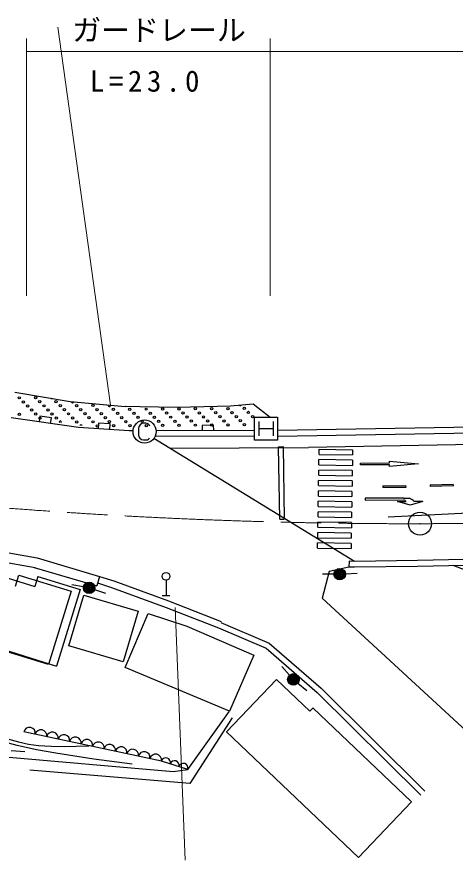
# Model space of a CAD drawing. Units: millimetres, scale not verified. Extents: x 40000 to 680000, y 20000 to 380000.
# Drawn here: x 247542 to 285429, y 245757 to 318604 of the extents above; entities that cross this region are included whole.
import ezdxf
from ezdxf.enums import TextEntityAlignment as Align

# ---------------------------------------------------------------- set-up
doc = ezdxf.new("R2010")
doc.units = ezdxf.units.MM
doc.header["$LTSCALE"] = 1000
doc.linetypes.add('CHAIN', pattern=[18.5, 12, -1.5, 3.5, -1.5])
for name, color, linetype, lineweight in [('M-BGD', 7, 'Continuous', 25), ('M-BMK', 2, 'CHAIN', 13), ('M-BMK-SRVR', 3, 'Continuous', 25), ('M-STR-HTXT', 7, 'Continuous', 13), ('M-STR-STR1', 1, 'Continuous', 25), ('M-STR-STRC', 7, 'Continuous', 25)]:
    doc.layers.add(name, color=color, linetype=linetype, lineweight=lineweight)
doc.styles.add('ＭＳ ゴシック', font='')
doc.styles.get('ＭＳ ゴシック').set_extended_font_data('MS Gothic')

# ---------------------------------------------------------------- blocks, each defined once
blk = doc.blocks.new('BUHIN2')
at = {"color": 3, "linetype": 'Continuous', "lineweight": 25}
for radius in [995, 30]:
    blk.add_circle((0, 0), radius, dxfattribs=at)
blk = doc.blocks.new('BUHIN4')
at = {"color": 7, "linetype": 'Continuous', "lineweight": 25}
for p, q in [((847, -254), (254, 847)), ((-254, -847), (-847, 254)), ((550, 297), (-550, -297))]:
    blk.add_line(p, q, dxfattribs=at)
blk.add_lwpolyline([(406, 1355), (1355, -406), (-406, -1355), (-1355, 406)], close=True, dxfattribs=at)
blk = doc.blocks.new('BUHIN6')
at = {"color": 7, "linetype": 'Continuous', "lineweight": 25}
blk.add_lwpolyline([(-162, -627), (-82, -692), (13, -720), (123, -723), (238, -695), (410, -603), (532, -503), (621, -330), (638, -162), (578, 34), (346, 465), (211, 631), (86, 705), (-92, 729), (-269, 678), (-437, 588), (-557, 506), (-602, 431), (-632, 341), (-626, 265)], dxfattribs=at)
blk.add_circle((0, 0), 1000, dxfattribs=at)

msp = doc.modelspace()

# ---------------------------------------------------------------- linework, layer by layer
at = {"layer": 'M-BGD'}
for p, q in [((247360, 286169), (252139, 285383)), ((252139, 285383), (256580, 284974)), ((256580, 284974), (261391, 284879)), ((261391, 284879), (266013, 285005)), ((266013, 285005), (267969, 285162)), ((267969, 285162), (269445, 284025)), ((249539, 284117), (249468, 283622)), ((250529, 283976), (249539, 284117)), ((252874, 283135), (247052, 283968)), ((250458, 283481), (250529, 283976)), ((254604, 283517), (254570, 283018)), ((255602, 283448), (254604, 283517)), ((255568, 282949), (255602, 283448)), ((257264, 282832), (252874, 283135)), ((257614, 282833), (257264, 282832)), ((264546, 283345), (263547, 283309)), ((263547, 283309), (263563, 282860)), ((264563, 282865), (264546, 283345)), ((243570, 272891), (249289, 271861)), ((243464, 272047), (249138, 271024)), ((249289, 271861), (254689, 270271)), ((243885, 271031), (249095, 269406)), ((249049, 271045), (254449, 269456)), ((276250, 271075), (274553, 270704)), ((288166, 270098), (285259, 271196)), ((247416, 269422), (247707, 270371)), ((247707, 270371), (252228, 268984)), ((249361, 270269), (249095, 269406)), ((249361, 270269), (253017, 269139)), ((254689, 270271), (254449, 269456)), ((254689, 270271), (255929, 269875)), ((274553, 270704), (273936, 268400)), ((274954, 270463), (273954, 270463)), ((275953, 270494), (276951, 270556)), ((254506, 269699), (255735, 269307)), ((255929, 269875), (260652, 268152)), ((260436, 269942), (260436, 268627)), ((252228, 268984), (250284, 262645)), ((253017, 269139), (250972, 262519)), ((253294, 269364), (252307, 269529)), ((254261, 269124), (255210, 268808)), ((255735, 269307), (260440, 267591)), ((252040, 264265), (253333, 268650)), ((253333, 268650), (258017, 267269)), ((260096, 268627), (260771, 268627)), ((260652, 268152), (265195, 266372)), ((273936, 268400), (287254, 256103)), ((260440, 267591), (264976, 265813)), ((258017, 267269), (256724, 262884)), ((256902, 262400), (258906, 267055)), ((258906, 267055), (262246, 265962)), ((262246, 265962), (268013, 263456)), ((265170, 266274), (269359, 264508)), ((250284, 262645), (241337, 265389)), ((242091, 265298), (250972, 262519)), ((264976, 265813), (269092, 264078)), ((269359, 264508), (273841, 260617)), ((256724, 262884), (252040, 264265)), ((269092, 264078), (273501, 260250)), ((268013, 263456), (265930, 258625)), ((265930, 258625), (256902, 262400)), ((271111, 261737), (270436, 262474)), ((265677, 256828), (269996, 261368)), ((269996, 261368), (272871, 258633)), ((271837, 261053), (272613, 260422)), ((273501, 260250), (282464, 251365)), ((273841, 260617), (282816, 251720)), ((262314, 253591), (265930, 258625)), ((272871, 258633), (273151, 258927)), ((273119, 258927), (281669, 250792)), ((266159, 258036), (262494, 252389)), ((260032, 254312), (248138, 256835)), ((277084, 245974), (265677, 256828)), ((247577, 255657), (246390, 255972)), ((246728, 256224), (247671, 255965)), ((247671, 255965), (248539, 255789)), ((248539, 255789), (249416, 255671)), ((247052, 255235), (248221, 255130)), ((249231, 255297), (247577, 255657)), ((250897, 254997), (249231, 255297)), ((249416, 255671), (250519, 255596)), ((250519, 255596), (251640, 255580)), ((254206, 254490), (250897, 254997)), ((251640, 255580), (252696, 255602)), ((252696, 255602), (253764, 255641)), ((243693, 254912), (261053, 253411)), ((257519, 254043), (254206, 254490)), ((262314, 253591), (260032, 254312)), ((262494, 252389), (248678, 253531)), ((261053, 253411), (262314, 253591)), ((281669, 250792), (277084, 245974))]:
    msp.add_line(p, q, dxfattribs=at)
for centre, radius in [((247753, 285693), 99.5), ((249167, 285704), 99.5), ((248109, 285342), 99.5), ((248465, 284991), 99.5), ((249523, 285353), 99.5), ((249879, 285002), 99.5), ((250937, 285363), 99.5), ((251293, 285012), 99.5), ((252707, 285023), 99.5), ((254122, 285034), 99.5), ((261549, 284736), 99.5), ((262963, 284747), 99.5), ((264377, 284758), 99.5), ((265791, 284768), 99.5), ((267205, 284779), 99.5), ((247763, 284279), 99.5), ((248821, 284640), 99.5), ((249177, 284289), 99.5), ((250235, 284651), 99.5), ((250592, 284300), 99.5), ((251650, 284662), 99.5), ((252006, 284311), 99.5), ((253064, 284672), 99.5), ((253420, 284321), 99.5), ((254478, 284683), 99.5), ((254834, 284332), 99.5), ((255892, 284694), 99.5), ((256248, 284343), 99.5), ((257306, 284704), 99.5), ((257662, 284353), 99.5), ((258720, 284715), 99.5), ((259077, 284364), 99.5), ((259433, 284013), 99.5), ((260135, 284726), 99.5), ((260491, 284375), 99.5), ((260847, 284024), 99.5), ((261905, 284385), 99.5), ((262261, 284035), 99.5), ((263319, 284396), 99.5), ((263675, 284045), 99.5), ((264733, 284407), 99.5), ((265090, 284056), 99.5), ((266147, 284417), 99.5), ((266504, 284067), 99.5), ((267562, 284428), 99.5), ((267918, 284077), 99.5), ((249534, 283938), 99.5), ((250948, 283949), 99.5), ((252362, 283960), 99.5), ((252718, 283609), 99.5), ((253776, 283971), 99.5), ((254132, 283620), 99.5), ((255190, 283981), 99.5), ((255547, 283630), 99.5), ((255903, 283279), 99.5), ((256604, 283992), 99.5), ((256961, 283641), 99.5), ((257317, 283290), 99.5), ((258019, 284003), 99.5), ((258375, 283652), 99.5), ((258731, 283301), 99.5), ((259789, 283662), 99.5), ((260145, 283311), 99.5), ((261203, 283673), 99.5), ((261559, 283322), 99.5), ((262617, 283684), 99.5), ((262974, 283333), 99.5), ((264032, 283694), 99.5), ((264388, 283343), 99.5), ((265446, 283705), 99.5), ((265802, 283354), 99.5), ((266860, 283716), 99.5), ((267216, 283365), 99.5), ((254489, 283269), 99.5), ((260436, 270277), 335), ((275454, 270463), 498), ((275454, 270463), 440), ((275454, 270463), 382), ((275454, 270463), 322), ((275454, 270463), 265), ((275454, 270463), 195), ((275454, 270463), 135), ((275454, 270463), 77.5), ((275454, 270463), 15), ((253787, 269282), 498), ((253787, 269282), 440), ((253787, 269282), 382), ((253787, 269282), 322), ((253787, 269282), 265), ((253787, 269282), 195), ((253787, 269282), 135), ((253787, 269282), 77.5), ((253787, 269282), 15), ((271449, 261368), 498), ((271449, 261368), 440), ((271449, 261368), 382), ((271449, 261368), 322), ((271449, 261368), 265), ((271449, 261368), 195), ((271449, 261368), 135), ((271449, 261368), 77.5), ((271449, 261368), 15)]:
    msp.add_circle(centre, radius, dxfattribs=at)
for centre, radius, start, end in [((250581, 285714), 99.5, 218.99095, 302.32942), ((252351, 285374), 99.5, 181.02521, 348.45566), ((255536, 285044), 99.5, 159.99353, 9.48737), ((256950, 285055), 99.5, 241.79839, 295.95584), ((266849, 285130), 99.5, 219.73663, 329.45848), ((251304, 283598), 99.5, 317.13324, 205.37492), ((253074, 283258), 99.5, 2.94968, 164.76767), ((248632, 256723), 507, 348.77539, 167.27228), ((249623, 256513), 507, 348.77539, 167.27228), ((250614, 256302), 507, 348.77539, 167.27228), ((251605, 256092), 507, 348.77539, 167.27228), ((252597, 255882), 507, 348.77539, 167.27228), ((253588, 255672), 507, 348.77539, 167.27228), ((254579, 255461), 507, 348.77539, 167.27228), ((255570, 255251), 507, 348.77539, 167.27228), ((256561, 255041), 507, 348.77539, 167.27228), ((257552, 254831), 507, 348.77539, 167.27228), ((258544, 254621), 507, 348.77539, 167.27228), ((259535, 254410), 507, 348.77539, 167.27228), ((260412, 254192), 399, 342.47443, 162.47443), ((261173, 253951), 399, 342.47443, 162.47443), ((261934, 253711), 399, 342.47443, 162.47443)]:
    msp.add_arc(centre, radius, start, end, dxfattribs=at)
at = {"layer": 'M-BMK'}
msp.add_arc((281506, 724819), 450000, 262.15082, 279.70893, dxfattribs=at)
at = {"layer": 'M-STR-HTXT'}
for p, q in [((251095, 317720), (255634, 285061)), ((248386, 316742), (248386, 294519)), ((269445, 316742), (269445, 294519)), ((387003, 315606), (248386, 315606)), ((261235, 267585), (262092, 245757))]:
    msp.add_line(p, q, dxfattribs=at)
at = {"layer": 'M-STR-STR1'}
for p, q in [((268093, 282882), (259597, 282841)), ((287020, 282649), (270071, 282359)), ((287005, 283149), (270085, 282859)), ((276742, 271567), (259393, 282184)), ((268104, 282382), (259470, 282340)), ((260762, 281346), (272752, 281404)), ((287051, 281649), (272752, 281404)), ((276259, 271575), (276250, 271075)), ((276733, 271067), (276250, 271075)), ((276742, 271567), (276259, 271575)), ((282178, 271133), (276733, 271067)), ((282172, 271633), (276742, 271567)), ((286219, 271718), (282172, 271633)), ((286229, 271218), (282178, 271133))]:
    msp.add_line(p, q, dxfattribs=at)
at = {"layer": 'M-STR-STRC'}
for p, q in [((270161, 281474), (270561, 281480)), ((270262, 275204), (270161, 281474)), ((270561, 281480), (270662, 275211)), ((273664, 280808), (273671, 281258)), ((273671, 281258), (276568, 281212)), ((276568, 281212), (276561, 280762)), ((273664, 280808), (276561, 280762)), ((273649, 279909), (273657, 280358)), ((273649, 279909), (276547, 279862)), ((276554, 280312), (273657, 280358)), ((276554, 280312), (276547, 279862)), ((277250, 280062), (279750, 280070)), ((277251, 279912), (277250, 280062)), ((279751, 279920), (277251, 279912)), ((279750, 280070), (279750, 280220)), ((279750, 280220), (282250, 280003)), ((282250, 280003), (279751, 279770)), ((279751, 279770), (279751, 279920)), ((273635, 279009), (273642, 279459)), ((273635, 279009), (276532, 278962)), ((276539, 279412), (273642, 279459)), ((276539, 279412), (276532, 278962)), ((273621, 278109), (273628, 278559)), ((276525, 278512), (273628, 278559)), ((276525, 278512), (276518, 278062)), ((273606, 277209), (273613, 277659)), ((276511, 277613), (273613, 277659)), ((273621, 278109), (276518, 278062)), ((276511, 277613), (276503, 277163)), ((279178, 278097), (281179, 278110)), ((279178, 278097), (279182, 277947)), ((281180, 277960), (279179, 277947)), ((281183, 277960), (281179, 278110)), ((283272, 278178), (285271, 278242)), ((283272, 278178), (283278, 278028)), ((285276, 278092), (283277, 278028)), ((285278, 278092), (285271, 278242)), ((273606, 277209), (276503, 277163)), ((280992, 277026), (277642, 277013)), ((277642, 277013), (277643, 276863)), ((277642, 277013), (277643, 276863)), ((277643, 276863), (280993, 276877)), ((313243, 276954), (279626, 275399)), ((280992, 277026), (281442, 277028)), ((273592, 276309), (273599, 276759)), ((273592, 276309), (276489, 276263)), ((276496, 276713), (273599, 276759)), ((276496, 276713), (276489, 276263)), ((280444, 276724), (281194, 276727)), ((281545, 276429), (280444, 276724)), ((282644, 276733), (281545, 276429)), ((282644, 276733), (281894, 276730)), ((273577, 275409), (273585, 275859)), ((273577, 275409), (276475, 275363)), ((276482, 275813), (273585, 275859)), ((276482, 275813), (276475, 275363)), ((270262, 275204), (270662, 275211)), ((273563, 274509), (273570, 274959)), ((276467, 274913), (273570, 274959)), ((276467, 274913), (276460, 274463)), ((273549, 273609), (273556, 274059)), ((276453, 274013), (273556, 274059)), ((273563, 274509), (276460, 274463)), ((276453, 274013), (276446, 273563)), ((273549, 273609), (276446, 273563)), ((273534, 272717), (273542, 273159)), ((273534, 272717), (276432, 272671)), ((276439, 273113), (273542, 273159)), ((276439, 273113), (276432, 272671))]:
    msp.add_line(p, q, dxfattribs=at)
for centre, radius, start, end in [((280804, 276413), 500, 38.87854, 67.83356), ((281137, 276076), 1000, 40.84683, 72.22491)]:
    msp.add_arc(centre, radius, start, end, dxfattribs=at)

# ---------------------------------------------------------------- block references
at = {"layer": 'M-BGD', "rotation": 151.66667}
for name, p in [('BUHIN4', (269078, 283034)), ('BUHIN6', (258585, 282779))]:
    msp.add_blockref(name, p, dxfattribs=at)
at = {"layer": 'M-BMK-SRVR', "rotation": 151.66667}
msp.add_blockref('BUHIN2', (282395, 274820), dxfattribs=at)

# ---------------------------------------------------------------- texts
at = {"layer": 'M-STR-HTXT', "style": 'ＭＳ ゴシック'}
msp.add_text('ガードレール', height=1833, dxfattribs=at).set_placement((252328, 315994), align=Align.BOTTOM_LEFT)
at = {"layer": 'M-STR-HTXT', "insert": (253848, 312111), "char_height": 1833, "attachment_point": 7, "style": 'ＭＳ ゴシック'}
msp.add_mtext('\\T1.32;L=23.0', dxfattribs=at)

doc.saveas('drawing.dxf')
